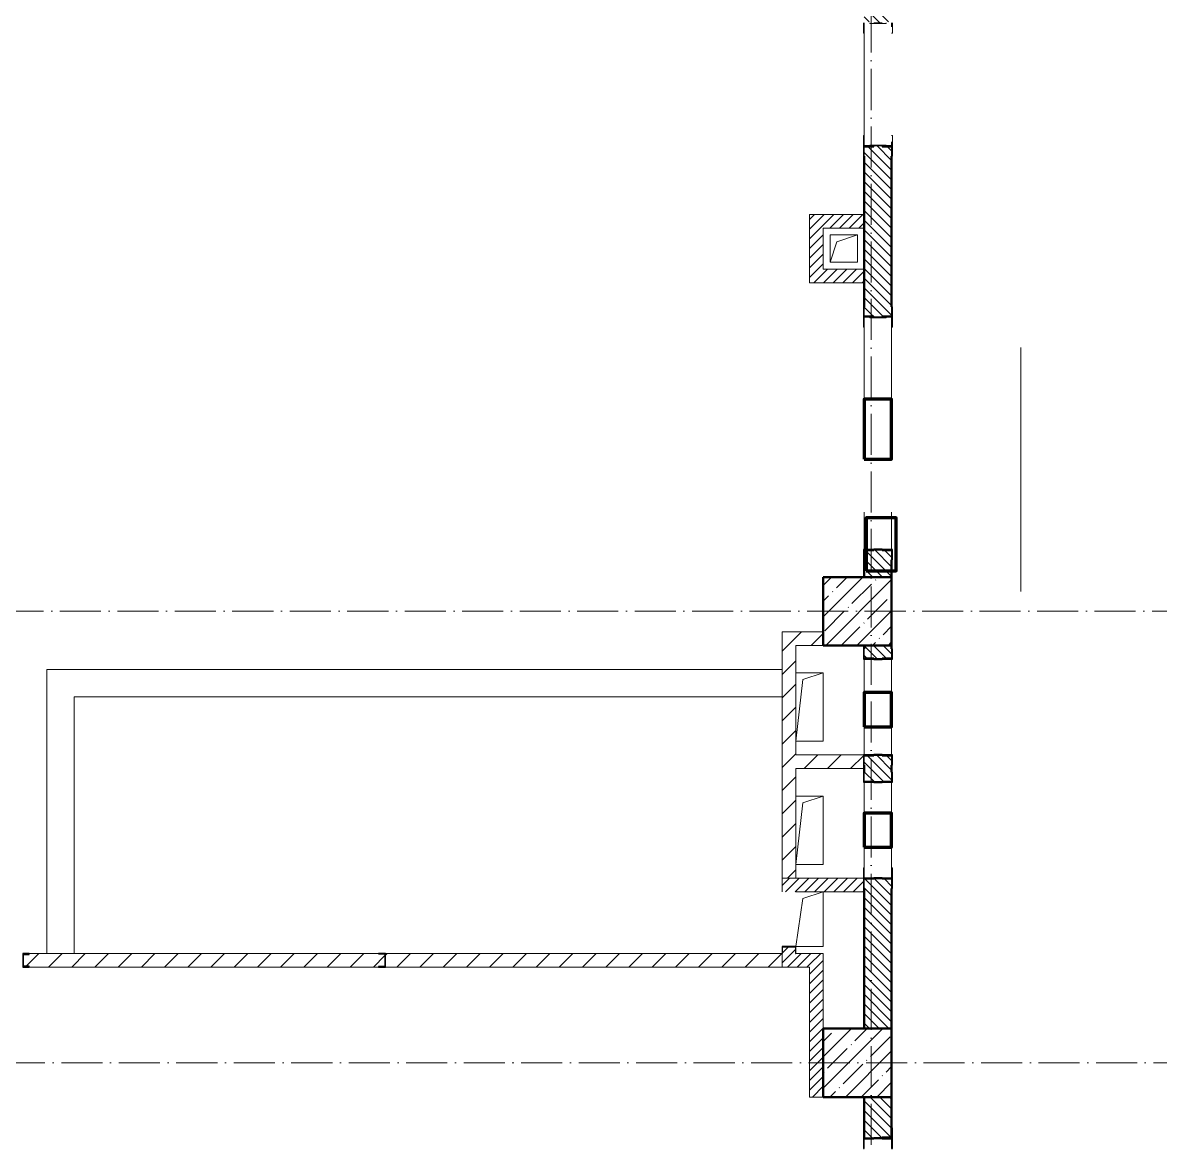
# Model space of a CAD drawing. Header units: millimetres. Extents: x -356862 to 418287, y 0 to 839748.
# Drawn here: x -16342 to -8028, y 472609 to 480797 of the extents above; entities that cross this region are included whole.
import ezdxf

# ---------------------------------------------------------------- set-up
doc = ezdxf.new("R2010")
doc.units = ezdxf.units.MM
doc.linetypes.add('200_ШТРИХ_ш1п0_6_', pattern=[160, 100, -60])
doc.linetypes.add('50_200_ШТРИХ_1Т_ш5_п1_п1_', pattern=[700, 500, -100, 0, -100])
for name, color, linetype, lineweight in [('9.7) Заделка 956 шт', 6, 'Continuous', 158), ('A-FLOR-____-OTLN', 7, 'Continuous', 9), ('A-GENM-____-MCUT', 7, 'Continuous', 25), ('A-GENM-____-OTLN', 7, 'Continuous', 9), ('A-GENM-____-OTLN-1', 7, 'Continuous', 25), ('A-WALL-____-MCUT-2', 7, 'Continuous', 50), ('A-WALL-____-PATT-1', 7, 'Continuous', 9), ('A-WALL-FNSH-MCUT-1', 7, 'Continuous', 9), ('I-WALL-____-OTLN', 7, 'Continuous', 9), ('S-COLS-____-MCUT', 7, 'Continuous', 50), ('S-COLS-____-OTLN', 7, 'Continuous', 9), ('S-GRID-____-OTLN-1', 7, '50_200_ШТРИХ_1Т_ш5_п1_п1_', 9)]:
    doc.layers.add(name, color=color, linetype=linetype, lineweight=lineweight)
doc.layers.add('A-DETL-GENF-OTLN-4', color=9, linetype='200_ШТРИХ_ш1п0_6_', lineweight=9, true_color=0x808080)
doc.layers.add('A-DETL-GENF-OTLN-5', color=7, linetype='Continuous', lineweight=5, true_color=0xc0c0c0)
pattern_1 = [(135, (-15591.663, 459015.94), (-35.35534, -35.35534), [])]
pattern_2 = [(45, (-15591.66, 459015.94), (-84.8528, 84.8528), [])]
pattern_3 = [(45, (-15591.663, 459015.94), (-35.35534, 35.35534), [])]

# ---------------------------------------------------------------- blocks, each defined once
blk = doc.blocks.new('BSC_Колонна _Прямоугольная - 500х500-V47-АР1_План отверстий 2 этажа в осях 1-64_А-ГГ')
at = {"layer": 'S-COLS-____-OTLN'}
h = blk.add_hatch(dxfattribs=at)
h.set_pattern_fill('FP_76', color=256, style=0, pattern_type=2)
h.set_pattern_definition([(45, (-5350, -17481.04), (-114.0493, 114.0493), []), (45, (-5235.95, -17481.04), (-114.0493, 114.0493), [201.613, -40.323, 3.353, -36.97])])
h.paths.add_polyline_path([(-250, -250), (250, -250), (250, 250), (-250, 250)], flags=0)
at = {"layer": 'S-COLS-____-MCUT'}
for p, q in [((250, 250), (-250, 250)), ((-250, 250), (-250, -250)), ((250, -250), (250, 250)), ((-250, -250), (250, -250))]:
    blk.add_line(p, q, dxfattribs=at)
blk = doc.blocks.new('154_Стойка_СКБ_Швеллер - СМ-2180_100-28318692-АР1_План отверстий 2 этажа в осях 1-64_А-ГГ')
at = {"layer": 'A-GENM-____-MCUT'}
for p, q in [((171, 50), (125, 50)), ((125, 50), (125, -50)), ((129.5, 42.4), (171, 42.4)), ((129.5, -42.4), (129.5, 42.4)), ((171, 42.4), (171, 50)), ((125, -50), (171, -50)), ((171, -42.4), (129.5, -42.4)), ((171, -50), (171, -42.4))]:
    blk.add_line(p, q, dxfattribs=at)
blk = doc.blocks.new('154_Стойка_СКБ_Уголок - СМ-2180_200-28268025-АР1_План отверстий 2 этажа в осях 1-64_А-ГГ')
at = {"layer": 'A-GENM-____-MCUT'}
for p, q in [((125, 156), (125, 81)), ((200, 156), (125, 156)), ((131, 81), (131, 150)), ((131, 150), (200, 150)), ((200, 150), (200, 156)), ((125, 81), (131, 81)), ((131, 19), (125, 19)), ((125, 19), (125, -56)), ((131, -50), (131, 19)), ((125, -56), (200, -56)), ((200, -50), (131, -50)), ((200, -56), (200, -50))]:
    blk.add_line(p, q, dxfattribs=at)
blk = doc.blocks.new('Фахверк_СКБ_Уголок - 200_3960_зеркало-28268689-АР1_План отверстий 2 этажа в осях 1-64_А-ГГ')
at = {"layer": 'A-GENM-____-MCUT'}
for p, q in [((200, 156), (125, 156)), ((125, 156), (125, 81)), ((131, 81), (131, 150)), ((131, 150), (200, 150)), ((200, 150), (200, 156)), ((125, 81), (131, 81)), ((131, 19), (125, 19)), ((125, 19), (125, -56)), ((131, -50), (131, 19)), ((125, -56), (200, -56)), ((200, -50), (131, -50)), ((200, -56), (200, -50))]:
    blk.add_line(p, q, dxfattribs=at)
blk = doc.blocks.new('Фахверк_СКБ_Уголок - 200_3960-28268576-АР1_План отверстий 2 этажа в осях 1-64_А-ГГ')
at = {"layer": 'A-GENM-____-MCUT'}
for p, q in [((200, 156), (125, 156)), ((125, 156), (125, 81)), ((131, 81), (131, 150)), ((131, 150), (200, 150)), ((200, 150), (200, 156)), ((125, 81), (131, 81)), ((131, 19), (125, 19)), ((125, 19), (125, -56)), ((131, -50), (131, 19)), ((125, -56), (200, -56)), ((200, -50), (131, -50)), ((200, -56), (200, -50))]:
    blk.add_line(p, q, dxfattribs=at)
blk = doc.blocks.new('Стойка_Влож_Уголок_Опорный - Уголок-28213941-АР1_План отверстий 2 этажа в осях 1-64_А-ГГ')
at = {"layer": 'A-GENM-____-OTLN'}
for p, q in [((-212, -6), (-212, 0)), ((0, 0), (0, -6)), ((-212, -75), (-212, -6)), ((-212, -6), (-206, -6)), ((-212, -75), (-206, -75)), ((-6, -6), (0, -6)), ((-6, -75), (0, -75)), ((0, -6), (0, -75))]:
    blk.add_line(p, q, dxfattribs=at)
blk = doc.blocks.new('154_Стойка_СКБ_Уголок - СМ-2180_200-28435403-АР1_План отверстий 2 этажа в осях 1-64_А-ГГ')
at = {"layer": 'A-GENM-____-MCUT'}
for p, q in [((125, 156), (125, 81)), ((200, 156), (125, 156)), ((131, 81), (131, 150)), ((131, 150), (200, 150)), ((200, 150), (200, 156)), ((125, 81), (131, 81)), ((131, 19), (125, 19)), ((125, 19), (125, -56)), ((131, -50), (131, 19)), ((125, -56), (200, -56)), ((200, -50), (131, -50)), ((200, -56), (200, -50))]:
    blk.add_line(p, q, dxfattribs=at)
blk = doc.blocks.new('Стойка_Влож_Уголок - Уголок-28268052-АР1_План отверстий 2 этажа в осях 1-64_А-ГГ')
at = {"layer": 'A-GENM-____-MCUT'}
for p, q in [((6, 0), (0, 0)), ((6, -69), (6, 0)), ((0, -75), (75, -75)), ((75, -69), (6, -69)), ((75, -75), (75, -69))]:
    blk.add_line(p, q, dxfattribs=at)
blk = doc.blocks.new('154_Стойка_СКБ_Уголок - СМ-2480_200-28346303-АР1_План отверстий 2 этажа в осях 1-64_А-ГГ')
at = {"layer": 'A-GENM-____-MCUT'}
for p, q in [((125, 156), (125, 81)), ((200, 156), (125, 156)), ((131, 81), (131, 150)), ((131, 150), (200, 150)), ((200, 150), (200, 156)), ((125, 81), (131, 81)), ((131, 19), (125, 19)), ((125, 19), (125, -56)), ((131, -50), (131, 19)), ((125, -56), (200, -56)), ((200, -50), (131, -50)), ((200, -56), (200, -50))]:
    blk.add_line(p, q, dxfattribs=at)
blk = doc.blocks.new('Стойка_Влож_Полоса боковая - Полоса-28213942-АР1_План отверстий 2 этажа в осях 1-64_А-ГГ')
at = {"layer": 'A-GENM-____-OTLN'}
for p, q in [((-5, 60), (0, 60)), ((-5, -60), (-5, 60)), ((0, 31), (0, -31)), ((0, -60), (-5, -60))]:
    blk.add_line(p, q, dxfattribs=at)
blk = doc.blocks.new('154_Фахверк_СКБ_Швеллер - Тип_100_3960-28318856-АР1_План отверстий 2 этажа в осях 1-64_А-ГГ')
at = {"layer": 'A-GENM-____-MCUT'}
for p, q in [((175, 50), (125, 50)), ((125, 50), (125, -50)), ((128, 47), (175, 47)), ((128, -47), (128, 47)), ((175, 47), (175, 50)), ((125, -50), (175, -50)), ((175, -47), (128, -47)), ((175, -50), (175, -47))]:
    blk.add_line(p, q, dxfattribs=at)
blk = doc.blocks.new('154_Фахверк_СКБ_Швеллер - Тип_100_3960_зеркало-29769493-АР1_План отверстий 2 этажа в осях 1-64_А-ГГ')
at = {"layer": 'A-GENM-____-MCUT'}
for p, q in [((175, 50), (125, 50)), ((125, 50), (125, -50)), ((128, 47), (175, 47)), ((128, -47), (128, 47)), ((175, 47), (175, 50)), ((125, -50), (175, -50)), ((175, -47), (128, -47)), ((175, -50), (175, -47))]:
    blk.add_line(p, q, dxfattribs=at)
blk = doc.blocks.new('AR_Отверстие прямоугольное _в плите_ - AR_Отверстие прямоугольное _в плите_-30229458-АР1_План отверстий 2 этажа в осях 1-64_А-ГГ')
at = {"layer": 'A-GENM-____-OTLN'}
for p, q in [((100, 250), (-100, 250)), ((-50, 200), (100, 250)), ((100, -250), (100, 250)), ((-100, -250), (-50, 200)), ((-100, -250), (100, -250))]:
    blk.add_line(p, q, dxfattribs=at)
blk = doc.blocks.new('AR_Отверстие прямоугольное _в плите_ - AR_Отверстие прямоугольное _в плите_-V150-АР1_План отверстий 2 этажа в осях 1-64_А-ГГ')
at = {"layer": 'A-GENM-____-OTLN'}
for p, q in [((100, 100), (-100, 100)), ((-100, 100), (-100, -100)), ((-50, 50), (100, 100)), ((100, -100), (100, 100)), ((-100, -100), (-50, 50)), ((-100, -100), (100, -100))]:
    blk.add_line(p, q, dxfattribs=at)
blk = doc.blocks.new('AR_Отверстие прямоугольное _в плите_ - AR_Отверстие прямоугольное _в плите_-30229368-АР1_План отверстий 2 этажа в осях 1-64_А-ГГ')
at = {"layer": 'A-GENM-____-OTLN'}
for p, q in [((-50, 150), (100, 200)), ((100, -200), (100, 200)), ((-100, -200), (-50, 150)), ((-100, -200), (100, -200))]:
    blk.add_line(p, q, dxfattribs=at)
blk = doc.blocks.new('DET_L_Имитация разреза_ISO2-5 - Вправо-36892236-АР1_План отверстий 2 этажа в осях 1-64_А-ГГ')
at = {"layer": 'A-DETL-GENF-OTLN-5'}
blk.add_line((143.1, 0), (1926.9, 0), dxfattribs=at)
blk = doc.blocks.new('2этаж')
at = {"layer": 'S-GRID-____-OTLN-1', "color": 251, "ltscale": 0.6, "true_color": 0x636466}
for p, q in [((-10141.7, 454533.3), (-10141.7, 508896.9)), ((11116.1, 476497), (-20260.4, 476497)), ((-20260.4, 473197), (11116.1, 473197))]:
    blk.add_line(p, q, dxfattribs=at)

msp = doc.modelspace()

# ---------------------------------------------------------------- hatches: boundary and pattern name
at = {"layer": 'A-WALL-____-PATT-1'}
h = msp.add_hatch(dxfattribs=at)
h.set_pattern_fill('FP_6', color=256, style=0, pattern_type=2)
h.set_pattern_definition(pattern_1)
h.paths.add_polyline_path([(-10122.6634, 476746.983), (-9991.6634, 476746.983), (-9991.6634, 476940.983), (-10060.6634, 476940.983), (-10060.6634, 476946.983), (-10122.6634, 476946.983), (-10122.6634, 476940.983), (-10191.6634, 476940.983), (-10191.6634, 476746.983)], flags=0)
h.paths.add_polyline_path([(-10060.6634, 478646.983), (-10060.6634, 478652.983), (-9991.6634, 478652.983), (-9991.6634, 479890.983), (-10060.6634, 479890.983), (-10060.6634, 479896.983), (-10122.6634, 479896.983), (-10122.6634, 479890.983), (-10191.6634, 479890.983), (-10191.6634, 478652.983), (-10122.6634, 478652.983), (-10122.6634, 478646.983)], flags=0)
h.paths.add_polyline_path([(-10060.6634, 480796.983), (-10060.6634, 480802.983), (-9991.6634, 480802.983), (-9991.6634, 482246.983), (-10191.6634, 482246.983), (-10191.6634, 480802.983), (-10122.6634, 480802.983), (-10122.6634, 480796.983)], flags=0)
h = msp.add_hatch(dxfattribs=at)
h.set_pattern_fill('FP_5', color=256, style=0, pattern_type=2)
h.set_pattern_definition(pattern_3)
h.paths.add_polyline_path([(-10491.6634, 478996.983), (-10491.6634, 479396.983), (-10591.6634, 479396.983), (-10591.6634, 478996.983)], flags=0)
h = msp.add_hatch(dxfattribs=at)
h.set_pattern_fill('FP_5', color=256, style=0, pattern_type=2)
h.set_pattern_definition(pattern_3)
h.paths.add_polyline_path([(-10191.6634, 479296.983), (-10191.6634, 479396.983), (-10491.6634, 479396.983), (-10491.6634, 479296.983), (-10302.9601, 479296.983)], flags=0)
h = msp.add_hatch(dxfattribs=at)
h.set_pattern_fill('FP_5', color=256, style=0, pattern_type=2)
h.set_pattern_definition(pattern_3)
h.paths.add_polyline_path([(-10191.6634, 478896.983), (-10191.6634, 478996.983), (-10591.6634, 478996.983), (-10591.6634, 478896.983), (-10302.9601, 478896.983)], flags=0)
h = msp.add_hatch(dxfattribs=at)
h.set_pattern_fill('FP_4', color=256, style=0, pattern_type=2)
h.set_pattern_definition(pattern_2)
h.paths.add_polyline_path([(-10491.6634, 476246.983), (-10491.6634, 476346.983), (-10791.6634, 476346.983), (-10791.6634, 476246.983), (-10691.6634, 476246.983)], flags=0)
h = msp.add_hatch(dxfattribs=at)
h.set_pattern_fill('FP_4', color=256, style=0, pattern_type=2)
h.set_pattern_definition(pattern_2)
h.paths.add_polyline_path([(-10691.6634, 474546.983), (-10691.6634, 476246.983), (-10791.6634, 476246.983), (-10791.6634, 474546.983)], flags=0)
h = msp.add_hatch(dxfattribs=at)
h.set_pattern_fill('FP_6', color=256, style=0, pattern_type=2)
h.set_pattern_definition(pattern_1)
h.paths.add_polyline_path([(-9991.6634, 473446.983), (-9991.6634, 474540.983), (-10060.6634, 474540.983), (-10060.6634, 474546.983), (-10122.6634, 474546.983), (-10122.6634, 474540.983), (-10191.6634, 474540.983), (-10191.6634, 473446.983)], flags=0)
h.paths.add_polyline_path([(-10122.6634, 475246.983), (-10060.6634, 475246.983), (-10060.6634, 475252.983), (-9991.6634, 475252.983), (-9991.6634, 475440.983), (-10060.6634, 475440.983), (-10060.6634, 475446.983), (-10122.6634, 475446.983), (-10122.6634, 475440.983), (-10191.6634, 475440.983), (-10191.6634, 475252.983), (-10122.6634, 475252.983)], flags=0)
h.paths.add_polyline_path([(-10122.6634, 476146.983), (-10060.6634, 476146.983), (-10060.6634, 476152.983), (-9991.6634, 476152.983), (-9991.6634, 476246.983), (-10191.6634, 476246.983), (-10191.6634, 476152.983), (-10122.6634, 476152.983)], flags=0)
h = msp.add_hatch(dxfattribs=at)
h.set_pattern_fill('FP_4', color=256, style=0, pattern_type=2)
h.set_pattern_definition(pattern_2)
h.paths.add_polyline_path([(-10199.8373, 475346.983), (-10191.6634, 475346.983), (-10191.6634, 475371.983), (-10197.6634, 475371.983), (-10197.6634, 475446.983), (-10691.6634, 475446.983), (-10691.6634, 475346.983), (-10302.9601, 475346.983)], flags=0)
h = msp.add_hatch(dxfattribs=at)
h.set_pattern_fill('FP_5', color=256, style=0, pattern_type=2)
h.set_pattern_definition(pattern_3)
h.paths.add_polyline_path([(-10691.6634, 474446.983), (-10191.6634, 474446.983), (-10191.6634, 474471.983), (-10197.6634, 474471.983), (-10197.6634, 474546.983), (-10791.6634, 474546.983), (-10791.6634, 474446.983)], flags=0)
h = msp.add_hatch(dxfattribs=at)
h.set_pattern_fill('FP_5', color=256, style=0, pattern_type=2)
h.set_pattern_definition(pattern_3)
h.paths.add_polyline_path([(-10741.6634, 473996.983), (-10694.6634, 473996.983), (-10694.6634, 474043.983), (-10788.6634, 474043.983), (-10788.6634, 473996.983)], flags=0)
h = msp.add_hatch(dxfattribs=at)
h.set_pattern_fill('FP_4', color=256, style=0, pattern_type=2)
h.set_pattern_definition(pattern_2)
h.paths.add_polyline_path([(-10791.6634, 473896.983), (-10791.6634, 473996.983), (-13691.6634, 473996.983), (-13691.6634, 473896.983), (-12070.4244, 473896.983)], flags=0)
h.paths.add_polyline_path([(-13741.6634, 473896.983), (-13741.6634, 473899.983), (-13694.6634, 473899.983), (-13694.6634, 473993.983), (-13741.6634, 473993.983), (-13741.6634, 473996.983), (-16295.6634, 473996.1541), (-16295.6634, 473989.383), (-16337.1634, 473989.383), (-16337.1634, 473904.583), (-16295.6634, 473904.583), (-16295.6634, 473896.983), (-15605.353, 473896.983)], flags=0)
h.paths.add_polyline_path([(-17791.6634, 473896.983), (-17537.6634, 473896.983), (-17537.6634, 473904.583), (-17496.1634, 473904.583), (-17496.1634, 473989.383), (-17537.6634, 473989.383), (-17537.6634, 473996.983), (-17791.6634, 473996.983), (-17791.6634, 473904.583)], flags=0)
h = msp.add_hatch(dxfattribs=at)
h.set_pattern_fill('FP_5', color=256, style=0, pattern_type=2)
h.set_pattern_definition(pattern_3)
h.paths.add_polyline_path([(-10591.6634, 473896.983), (-10591.6634, 473996.983), (-10791.6634, 473996.983), (-10791.6634, 473896.983), (-10691.6634, 473896.983)], flags=0)
h = msp.add_hatch(dxfattribs=at)
h.set_pattern_fill('FP_5', color=256, style=0, pattern_type=2)
h.set_pattern_definition(pattern_3)
h.paths.add_polyline_path([(-10591.6634, 472946.983), (-10491.6634, 472946.983), (-10491.6634, 473996.983), (-10591.6634, 473996.983), (-10591.6634, 473511.7535)], flags=0)
h = msp.add_hatch(dxfattribs=at)
h.set_pattern_fill('FP_6', color=256, style=0, pattern_type=2)
h.set_pattern_definition(pattern_1)
h.paths.add_polyline_path([(-10060.6634, 469746.983), (-10060.6634, 469752.983), (-9991.6634, 469752.983), (-9991.6634, 469940.983), (-10060.6634, 469940.983), (-10060.6634, 469946.983), (-10122.6634, 469946.983), (-10122.6634, 469940.983), (-10191.6634, 469940.983), (-10191.6634, 469752.983), (-10122.6634, 469752.983), (-10122.6634, 469746.983)], flags=0)
h.paths.add_polyline_path([(-10122.6634, 470646.983), (-10060.6634, 470646.983), (-10060.6634, 470652.983), (-9991.6634, 470652.983), (-9991.6634, 471490.983), (-10060.6634, 471490.983), (-10060.6634, 471496.983), (-10122.6634, 471496.983), (-10122.6634, 471490.983), (-10191.6634, 471490.983), (-10191.6634, 470652.983), (-10122.6634, 470652.983)], flags=0)
h.paths.add_polyline_path([(-10060.6634, 472646.983), (-9991.6634, 472646.983), (-9991.6634, 472946.983), (-10191.6634, 472946.983), (-10191.6634, 472646.983), (-10122.6634, 472646.983)], flags=0)
at = {"layer": 'S-COLS-____-OTLN'}
h = msp.add_hatch(dxfattribs=at)
h.set_pattern_fill('FP_25', color=256, style=0, pattern_type=2)
h.set_pattern_definition([(45, (-15591.66, 459015.94), (-114.0493, 114.0493), []), (45, (-15477.61, 459015.94), (-114.0493, 114.0493), [201.612, -40.322, 3.353, -36.97])])
h.paths.add_polyline_path([(-10491.6634, 472946.983), (-9991.6634, 472946.983), (-9991.6634, 473446.983), (-10491.6634, 473446.983)], flags=0)

# ---------------------------------------------------------------- linework, layer by layer
at = {"layer": '9.7) Заделка 956 шт'}
for points in [[(-10191.6634, 477608.887), (-9991.6634, 477608.887), (-9991.6634, 478046.983), (-10191.6634, 478046.983)], [(-10177.0925, 476792.4188), (-9958.5709, 476792.4188), (-9958.5709, 477179.3229), (-10177.0925, 477179.3229)], [(-10191.6634, 475651.983), (-9991.6634, 475651.983), (-9991.6634, 475901.983), (-10191.6634, 475901.983)], [(-10191.6634, 474771.983), (-9991.6634, 474771.983), (-9991.6634, 475021.983), (-10191.6634, 475021.983)]]:
    msp.add_lwpolyline(points, close=True, dxfattribs=at)
at = {"layer": 'A-FLOR-____-OTLN'}
for p, q in [((-10441.6634, 479246.983), (-10241.6634, 479246.983)), ((-10441.6634, 479046.983), (-10441.6634, 479246.983)), ((-10241.6634, 479246.983), (-10241.6634, 479046.983)), ((-10241.6634, 479046.983), (-10441.6634, 479046.983)), ((-10691.6634, 476046.983), (-10491.6634, 476046.983)), ((-10491.6634, 476046.983), (-10491.6634, 475546.983)), ((-10491.6634, 475546.983), (-10691.6634, 475546.983)), ((-10691.6634, 475146.7895), (-10491.6634, 475146.7895)), ((-10491.6634, 475146.7895), (-10491.6634, 474646.7895)), ((-10491.6634, 474646.7895), (-10691.6634, 474646.7895)), ((-10491.6634, 474446.983), (-10491.6634, 474046.983)), ((-10491.6634, 474046.983), (-10691.6634, 474046.983))]:
    msp.add_line(p, q, dxfattribs=at)
at = {"layer": 'A-WALL-____-MCUT-2'}
for p, q in [((-10191.6634, 479821.983), (-10191.6634, 478721.983)), ((-9991.6634, 478721.983), (-9991.6634, 479821.983)), ((-10060.6634, 476946.983), (-10122.6634, 476946.983)), ((-10191.6634, 476871.983), (-10191.6634, 476746.983)), ((-9991.6634, 476746.983), (-9991.6634, 476871.983)), ((-10191.6634, 476246.983), (-10191.6634, 476221.983)), ((-9991.6634, 476221.983), (-9991.6634, 476246.983)), ((-10122.6634, 476146.983), (-10060.6634, 476146.983)), ((-10060.6634, 475446.983), (-10122.6634, 475446.983)), ((-10191.6634, 475321.983), (-10191.6634, 475371.983)), ((-9991.6634, 475321.983), (-9991.6634, 475371.983)), ((-10122.6634, 475246.983), (-10060.6634, 475246.983)), ((-10060.6634, 474546.983), (-10122.6634, 474546.983)), ((-10191.6634, 474471.983), (-10191.6634, 473446.983)), ((-9991.6634, 473446.983), (-9991.6634, 474471.983)), ((-10191.6634, 473446.983), (-9991.6634, 473446.983)), ((-9991.6634, 472946.983), (-10191.6634, 472946.983)), ((-10191.6634, 472946.983), (-10191.6634, 472646.983)), ((-9991.6634, 472646.983), (-9991.6634, 472946.983)), ((-10122.6634, 472646.983), (-10060.6634, 472646.983))]:
    msp.add_line(p, q, dxfattribs=at)
at = {"layer": 'A-WALL-FNSH-MCUT-1'}
for p, q in [((-10591.6634, 479396.983), (-10591.6634, 478896.983)), ((-10191.6634, 479396.983), (-10591.6634, 479396.983)), ((-10491.6634, 478996.983), (-10491.6634, 479296.983)), ((-10491.6634, 479296.983), (-10191.6634, 479296.983)), ((-10191.6634, 478996.983), (-10491.6634, 478996.983)), ((-10591.6634, 478896.983), (-10191.6634, 478896.983)), ((-10491.6634, 476346.983), (-10791.6634, 476346.983)), ((-10791.6634, 476346.983), (-10791.6634, 474446.983)), ((-10691.6634, 476246.983), (-10491.6634, 476246.983)), ((-10691.6634, 475446.983), (-10691.6634, 476246.983)), ((-10197.6634, 475446.983), (-10691.6634, 475446.983)), ((-10691.6634, 475346.983), (-10191.6634, 475346.983)), ((-10691.6634, 474546.983), (-10691.6634, 475346.983)), ((-10197.6634, 474546.983), (-10791.6634, 474546.983)), ((-10691.6634, 474446.983), (-10191.6634, 474446.983)), ((-13741.6634, 473996.983), (-16295.6634, 473996.983)), ((-10791.6634, 473996.983), (-13691.6634, 473996.983)), ((-10791.6634, 473896.983), (-10791.6634, 473996.983)), ((-10491.6634, 473996.983), (-10691.6634, 473996.983)), ((-10491.6634, 472946.983), (-10491.6634, 473996.983)), ((-16295.6634, 473896.983), (-13741.6634, 473896.983)), ((-13691.6634, 473896.983), (-10591.6634, 473896.983)), ((-10591.6634, 473896.983), (-10591.6634, 472946.983)), ((-10591.6634, 472946.983), (-10491.6634, 472946.983))]:
    msp.add_line(p, q, dxfattribs=at)
at = {"layer": 'I-WALL-____-OTLN'}
for p, q in [((-10191.6634, 479896.983), (-10191.6634, 480796.983)), ((-9991.6634, 480796.983), (-9991.6634, 480766.983)), ((-9991.6634, 479926.983), (-9991.6634, 479896.983)), ((-10191.6634, 478046.983), (-10191.6634, 478646.983)), ((-9991.6634, 478646.983), (-9991.6634, 478046.983)), ((-10191.6634, 476946.983), (-10191.6634, 477221.983)), ((-9991.6634, 477221.983), (-9991.6634, 476946.983)), ((-10191.6634, 475901.983), (-10191.6634, 476146.983)), ((-9991.6634, 476146.983), (-9991.6634, 475901.983)), ((-16166.6634, 473996.983), (-16166.6634, 476071.983)), ((-16166.6634, 476071.983), (-10791.6634, 476071.983)), ((-15966.6634, 475871.983), (-15966.6634, 473996.983)), ((-10791.6634, 475871.983), (-15966.6634, 475871.983)), ((-10191.6634, 475446.983), (-10191.6634, 475651.983)), ((-9991.6634, 475651.983), (-9991.6634, 475446.983)), ((-10191.6634, 475021.983), (-10191.6634, 475246.983)), ((-9991.6634, 475246.983), (-9991.6634, 475021.983)), ((-10191.6634, 474546.983), (-10191.6634, 474771.983)), ((-9991.6634, 474771.983), (-9991.6634, 474546.983))]:
    msp.add_line(p, q, dxfattribs=at)
at = {"layer": 'S-COLS-____-MCUT'}
for p, q in [((-9991.6634, 473446.983), (-10491.6634, 473446.983)), ((-10491.6634, 473446.983), (-10491.6634, 472946.983)), ((-9991.6634, 472946.983), (-9991.6634, 473446.983)), ((-10491.6634, 472946.983), (-9991.6634, 472946.983))]:
    msp.add_line(p, q, dxfattribs=at)
at = {"layer": 'S-GRID-____-OTLN-1', "color": 251, "ltscale": 0.6, "true_color": 0x636466}
for p, q in [((-10141.6634, 454533.3346), (-10141.6634, 508896.9006)), ((-10141.6634, 454533.3346), (-10141.6634, 508896.9006)), ((11116.0758, 476496.983), (-20260.4336, 476496.983)), ((11116.0758, 476496.983), (-20260.4336, 476496.983)), ((-20260.4336, 473196.983), (11116.0758, 473196.983)), ((-20260.4336, 473196.983), (11116.0758, 473196.983))]:
    msp.add_line(p, q, dxfattribs=at)

# ---------------------------------------------------------------- block references
at = {"color": 18, "true_color": 0x000000}
msp.add_blockref('2этаж', (0, 0), dxfattribs=at)
at = {"layer": 'A-DETL-GENF-OTLN-4', "rotation": 90.00000000000027}
msp.add_blockref('DET_L_Имитация разреза_ISO2-5 - Вправо-36892236-АР1_План отверстий 2 этажа в осях 1-64_А-ГГ', (-9046.6634, 476496.983), dxfattribs=at)
at = {"layer": 'A-GENM-____-OTLN'}
for name, p in [('Стойка_Влож_Уголок_Опорный - Уголок-28213941-АР1_План отверстий 2 этажа в осях 1-64_А-ГГ', (-9985.6634, 480796.983)), ('AR_Отверстие прямоугольное _в плите_ - AR_Отверстие прямоугольное _в плите_-V150-АР1_План отверстий 2 этажа в осях 1-64_А-ГГ', (-10341.6634, 479146.983)), ('Стойка_Влож_Уголок_Опорный - Уголок-28213941-АР1_План отверстий 2 этажа в осях 1-64_А-ГГ', (-9985.6634, 478646.983)), ('AR_Отверстие прямоугольное _в плите_ - AR_Отверстие прямоугольное _в плите_-30229458-АР1_План отверстий 2 этажа в осях 1-64_А-ГГ', (-10591.6634, 475796.983)), ('AR_Отверстие прямоугольное _в плите_ - AR_Отверстие прямоугольное _в плите_-30229458-АР1_План отверстий 2 этажа в осях 1-64_А-ГГ', (-10591.6634, 474896.7895)), ('AR_Отверстие прямоугольное _в плите_ - AR_Отверстие прямоугольное _в плите_-30229368-АР1_План отверстий 2 этажа в осях 1-64_А-ГГ', (-10591.6634, 474246.983))]:
    msp.add_blockref(name, p, dxfattribs=at)
for name, p, rotation in [('Стойка_Влож_Полоса боковая - Полоса-28213942-АР1_План отверстий 2 этажа в осях 1-64_А-ГГ', (-10091.6634, 480796.983), 89.99999999999993), ('Стойка_Влож_Уголок_Опорный - Уголок-28213941-АР1_План отверстий 2 этажа в осях 1-64_А-ГГ', (-10197.6634, 479896.983), 180), ('Стойка_Влож_Полоса боковая - Полоса-28213942-АР1_План отверстий 2 этажа в осях 1-64_А-ГГ', (-10091.6634, 479896.983), 269.9999999999999), ('Стойка_Влож_Полоса боковая - Полоса-28213942-АР1_План отверстий 2 этажа в осях 1-64_А-ГГ', (-10091.6634, 478646.983), 89.99999999999993), ('Стойка_Влож_Уголок_Опорный - Уголок-28213941-АР1_План отверстий 2 этажа в осях 1-64_А-ГГ', (-10197.6634, 474546.983), 180), ('Стойка_Влож_Уголок - Уголок-28268052-АР1_План отверстий 2 этажа в осях 1-64_А-ГГ', (-10060.6634, 472646.983), 90.00000000000027)]:
    msp.add_blockref(name, p, dxfattribs=dict(at, rotation=rotation))
at = {"layer": 'A-GENM-____-OTLN-1'}
for name, p, rotation in [('154_Стойка_СКБ_Уголок - СМ-2480_200-28346303-АР1_План отверстий 2 этажа в осях 1-64_А-ГГ', (-10141.6634, 480021.983), 269.9999999999999), ('154_Стойка_СКБ_Уголок - СМ-2480_200-28346303-АР1_План отверстий 2 этажа в осях 1-64_А-ГГ', (-10041.6634, 478521.983), 89.99999999999991), ('Фахверк_СКБ_Уголок - 200_3960-28268576-АР1_План отверстий 2 этажа в осях 1-64_А-ГГ', (-10141.6634, 477071.983), 269.9999999999999), ('Фахверк_СКБ_Уголок - 200_3960_зеркало-28268689-АР1_План отверстий 2 этажа в осях 1-64_А-ГГ', (-10041.6634, 476021.983), 89.99999999999991), ('Фахверк_СКБ_Уголок - 200_3960-28268576-АР1_План отверстий 2 этажа в осях 1-64_А-ГГ', (-10141.6634, 475571.983), 269.9999999999999), ('Фахверк_СКБ_Уголок - 200_3960_зеркало-28268689-АР1_План отверстий 2 этажа в осях 1-64_А-ГГ', (-10041.6634, 475121.983), 89.99999999999991), ('154_Стойка_СКБ_Уголок - СМ-2180_200-28268025-АР1_План отверстий 2 этажа в осях 1-64_А-ГГ', (-10141.6634, 474671.983), 269.9999999999999), ('154_Фахверк_СКБ_Швеллер - Тип_100_3960_зеркало-29769493-АР1_План отверстий 2 этажа в осях 1-64_А-ГГ', (-10741.6634, 474171.983), 269.9999999999999), ('154_Фахверк_СКБ_Швеллер - Тип_100_3960-28318856-АР1_План отверстий 2 этажа в осях 1-64_А-ГГ', (-13566.6634, 473946.983), 180), ('154_Стойка_СКБ_Уголок - СМ-2180_200-28435403-АР1_План отверстий 2 этажа в осях 1-64_А-ГГ', (-10141.6634, 472771.983), 269.9999999999999)]:
    msp.add_blockref(name, p, dxfattribs=dict(at, rotation=rotation))
msp.add_blockref('154_Стойка_СКБ_Швеллер - СМ-2180_100-28318692-АР1_План отверстий 2 этажа в осях 1-64_А-ГГ', (-16466.6634, 473946.983), dxfattribs=at)
at = {"layer": 'S-COLS-____-OTLN'}
msp.add_blockref('BSC_Колонна _Прямоугольная - 500х500-V47-АР1_План отверстий 2 этажа в осях 1-64_А-ГГ', (-10241.6634, 476496.983), dxfattribs=at)

doc.saveas('drawing.dxf')
